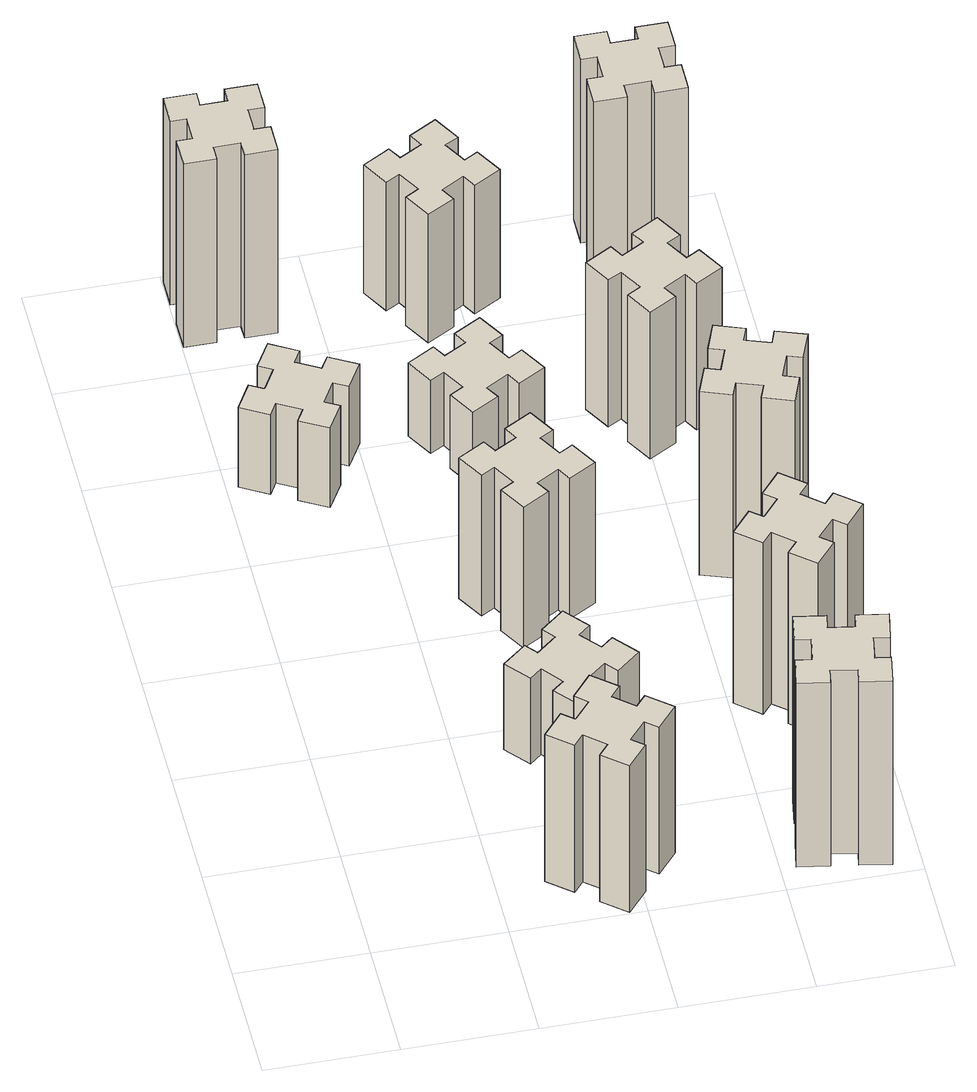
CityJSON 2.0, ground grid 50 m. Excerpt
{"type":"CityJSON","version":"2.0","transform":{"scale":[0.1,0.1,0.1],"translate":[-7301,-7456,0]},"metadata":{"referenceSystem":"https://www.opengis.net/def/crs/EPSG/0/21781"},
"CityObjects":{
"building1":{"type":"Building","attributes":{"class":"1000","function":"1000","usage":"1000","yearOfConstruction":2016,"roofType":"1000","measuredHeight":72,"storeysAboveGround":30,"storeysBelowGround":0},"geometry":[{"type":"Solid","lod":"1","boundaries":[[[[0,1,2,3,4,5,6,7,8,9,10,11,12,13,14,15,16,17,18,19]],[[17,16,20,21]],[[16,15,22,20]],[[15,14,23,22]],[[14,13,24,23]],[[13,12,25,24]],[[12,11,26,25]],[[11,10,27,26]],[[10,9,28,27]],[[9,8,29,28]],[[8,7,30,29]],[[7,6,31,30]],[[6,5,32,31]],[[5,4,33,32]],[[4,3,34,33]],[[3,2,35,34]],[[2,1,36,35]],[[1,0,37,36]],[[0,19,38,37]],[[19,18,39,38]],[[18,17,21,39]],[[24,25,26,27,28,29,30,31,32,33,34,35,36,37,38,39,21,20,22,23]]]]}]},
"building2":{"type":"Building","attributes":{"class":"1000","function":"1000","usage":"1000","yearOfConstruction":2016,"roofType":"1000","measuredHeight":39,"storeysAboveGround":30,"storeysBelowGround":0},"geometry":[{"type":"Solid","lod":"1","boundaries":[[[[40,41,42,43,44,45,46,47,48,49,50,51,52,53,54,55,56,57,58,59]],[[57,56,60,61]],[[56,55,62,60]],[[55,54,63,62]],[[54,53,64,63]],[[53,52,65,64]],[[52,51,66,65]],[[51,50,67,66]],[[50,49,68,67]],[[49,48,69,68]],[[48,47,70,69]],[[47,46,71,70]],[[46,45,72,71]],[[45,44,73,72]],[[44,43,74,73]],[[43,42,75,74]],[[42,41,76,75]],[[41,40,77,76]],[[40,59,78,77]],[[59,58,79,78]],[[58,57,61,79]],[[64,65,66,67,68,69,70,71,72,73,74,75,76,77,78,79,61,60,62,63]]]]}]},
"building3":{"type":"Building","attributes":{"class":"1000","function":"1000","usage":"1000","yearOfConstruction":2016,"roofType":"1000","measuredHeight":90,"storeysAboveGround":30,"storeysBelowGround":0},"geometry":[{"type":"Solid","lod":"1","boundaries":[[[[80,81,82,83,84,85,86,87,88,89,90,91,92,93,94,95,96,97,98,99]],[[97,96,100,101]],[[96,95,102,100]],[[95,94,103,102]],[[94,93,104,103]],[[93,92,105,104]],[[92,91,106,105]],[[91,90,107,106]],[[90,89,108,107]],[[89,88,109,108]],[[88,87,110,109]],[[87,86,111,110]],[[86,85,112,111]],[[85,84,113,112]],[[84,83,114,113]],[[83,82,115,114]],[[82,81,116,115]],[[81,80,117,116]],[[80,99,118,117]],[[99,98,119,118]],[[98,97,101,119]],[[104,105,106,107,108,109,110,111,112,113,114,115,116,117,118,119,101,100,102,103]]]]}]},
"building4":{"type":"Building","attributes":{"class":"1000","function":"1000","usage":"1000","yearOfConstruction":2016,"roofType":"1000","measuredHeight":42,"storeysAboveGround":30,"storeysBelowGround":0},"geometry":[{"type":"Solid","lod":"1","boundaries":[[[[120,121,122,123,124,125,126,127,128,129,130,131,132,133,134,135,136,137,138,139]],[[137,136,140,141]],[[136,135,142,140]],[[135,134,143,142]],[[134,133,144,143]],[[133,132,145,144]],[[132,131,146,145]],[[131,130,147,146]],[[130,129,148,147]],[[129,128,149,148]],[[128,127,150,149]],[[127,126,151,150]],[[126,125,152,151]],[[125,124,153,152]],[[124,123,154,153]],[[123,122,155,154]],[[122,121,156,155]],[[121,120,157,156]],[[120,139,158,157]],[[139,138,159,158]],[[138,137,141,159]],[[144,145,146,147,148,149,150,151,152,153,154,155,156,157,158,159,141,140,142,143]]]]}]},
"building5":{"type":"Building","attributes":{"class":"1000","function":"1000","usage":"1000","yearOfConstruction":2016,"roofType":"1000","measuredHeight":69,"storeysAboveGround":30,"storeysBelowGround":0},"geometry":[{"type":"Solid","lod":"1","boundaries":[[[[160,161,162,163,164,165,166,167,168,169,170,171,172,173,174,175,176,177,178,179]],[[177,176,180,181]],[[176,175,182,180]],[[175,174,183,182]],[[174,173,184,183]],[[173,172,185,184]],[[172,171,186,185]],[[171,170,187,186]],[[170,169,188,187]],[[169,168,189,188]],[[168,167,190,189]],[[167,166,191,190]],[[166,165,192,191]],[[165,164,193,192]],[[164,163,194,193]],[[163,162,195,194]],[[162,161,196,195]],[[161,160,197,196]],[[160,179,198,197]],[[179,178,199,198]],[[178,177,181,199]],[[184,185,186,187,188,189,190,191,192,193,194,195,196,197,198,199,181,180,182,183]]]]}]},
"building6":{"type":"Building","attributes":{"class":"1000","function":"1000","usage":"1000","yearOfConstruction":2016,"roofType":"1000","measuredHeight":36,"storeysAboveGround":30,"storeysBelowGround":0},"geometry":[{"type":"Solid","lod":"1","boundaries":[[[[200,201,202,203,204,205,206,207,208,209,210,211,212,213,214,215,216,217,218,219]],[[217,216,220,221]],[[216,215,222,220]],[[215,214,223,222]],[[214,213,224,223]],[[213,212,225,224]],[[212,211,226,225]],[[211,210,227,226]],[[210,209,228,227]],[[209,208,229,228]],[[208,207,230,229]],[[207,206,231,230]],[[206,205,232,231]],[[205,204,233,232]],[[204,203,234,233]],[[203,202,235,234]],[[202,201,236,235]],[[201,200,237,236]],[[200,219,238,237]],[[219,218,239,238]],[[218,217,221,239]],[[224,225,226,227,228,229,230,231,232,233,234,235,236,237,238,239,221,220,222,223]]]]}]},
"building7":{"type":"Building","attributes":{"class":"1000","function":"1000","usage":"1000","yearOfConstruction":2016,"roofType":"1000","measuredHeight":90,"storeysAboveGround":30,"storeysBelowGround":0},"geometry":[{"type":"Solid","lod":"1","boundaries":[[[[240,241,242,243,244,245,246,247,248,249,250,251,252,253,254,255,256,257,258,259]],[[257,256,260,261]],[[256,255,262,260]],[[255,254,263,262]],[[254,253,264,263]],[[253,252,265,264]],[[252,251,266,265]],[[251,250,267,266]],[[250,249,268,267]],[[249,248,269,268]],[[248,247,270,269]],[[247,246,271,270]],[[246,245,272,271]],[[245,244,273,272]],[[244,243,274,273]],[[243,242,275,274]],[[242,241,276,275]],[[241,240,277,276]],[[240,259,278,277]],[[259,258,279,278]],[[258,257,261,279]],[[264,265,266,267,268,269,270,271,272,273,274,275,276,277,278,279,261,260,262,263]]]]}]},
"building8":{"type":"Building","attributes":{"class":"1000","function":"1000","usage":"1000","yearOfConstruction":2016,"roofType":"1000","measuredHeight":63,"storeysAboveGround":30,"storeysBelowGround":0},"geometry":[{"type":"Solid","lod":"1","boundaries":[[[[280,281,282,283,284,285,286,287,288,289,290,291,292,293,294,295,296,297,298,299]],[[297,296,300,301]],[[296,295,302,300]],[[295,294,303,302]],[[294,293,304,303]],[[293,292,305,304]],[[292,291,306,305]],[[291,290,307,306]],[[290,289,308,307]],[[289,288,309,308]],[[288,287,310,309]],[[287,286,311,310]],[[286,285,312,311]],[[285,284,313,312]],[[284,283,314,313]],[[283,282,315,314]],[[282,281,316,315]],[[281,280,317,316]],[[280,299,318,317]],[[299,298,319,318]],[[298,297,301,319]],[[304,305,306,307,308,309,310,311,312,313,314,315,316,317,318,319,301,300,302,303]]]]}]},
"building9":{"type":"Building","attributes":{"class":"1000","function":"1000","usage":"1000","yearOfConstruction":2016,"roofType":"1000","measuredHeight":84,"storeysAboveGround":30,"storeysBelowGround":0},"geometry":[{"type":"Solid","lod":"1","boundaries":[[[[320,321,322,323,324,325,326,327,328,329,330,331,332,333,334,335,336,337,338,339]],[[337,336,340,341]],[[336,335,342,340]],[[335,334,343,342]],[[334,333,344,343]],[[333,332,345,344]],[[332,331,346,345]],[[331,330,347,346]],[[330,329,348,347]],[[329,328,349,348]],[[328,327,350,349]],[[327,326,351,350]],[[326,325,352,351]],[[325,324,353,352]],[[324,323,354,353]],[[323,322,355,354]],[[322,321,356,355]],[[321,320,357,356]],[[320,339,358,357]],[[339,338,359,358]],[[338,337,341,359]],[[344,345,346,347,348,349,350,351,352,353,354,355,356,357,358,359,341,340,342,343]]]]}]},
"building10":{"type":"Building","attributes":{"class":"1000","function":"1000","usage":"1000","yearOfConstruction":2016,"roofType":"1000","measuredHeight":90,"storeysAboveGround":30,"storeysBelowGround":0},"geometry":[{"type":"Solid","lod":"1","boundaries":[[[[360,361,362,363,364,365,366,367,368,369,370,371,372,373,374,375,376,377,378,379]],[[377,376,380,381]],[[376,375,382,380]],[[375,374,383,382]],[[374,373,384,383]],[[373,372,385,384]],[[372,371,386,385]],[[371,370,387,386]],[[370,369,388,387]],[[369,368,389,388]],[[368,367,390,389]],[[367,366,391,390]],[[366,365,392,391]],[[365,364,393,392]],[[364,363,394,393]],[[363,362,395,394]],[[362,361,396,395]],[[361,360,397,396]],[[360,379,398,397]],[[379,378,399,398]],[[378,377,381,399]],[[384,385,386,387,388,389,390,391,392,393,394,395,396,397,398,399,381,380,382,383]]]]}]},
"building11":{"type":"Building","attributes":{"class":"1000","function":"1000","usage":"1000","yearOfConstruction":2016,"roofType":"1000","measuredHeight":72,"storeysAboveGround":30,"storeysBelowGround":0},"geometry":[{"type":"Solid","lod":"1","boundaries":[[[[400,401,402,403,404,405,406,407,408,409,410,411,412,413,414,415,416,417,418,419]],[[417,416,420,421]],[[416,415,422,420]],[[415,414,423,422]],[[414,413,424,423]],[[413,412,425,424]],[[412,411,426,425]],[[411,410,427,426]],[[410,409,428,427]],[[409,408,429,428]],[[408,407,430,429]],[[407,406,431,430]],[[406,405,432,431]],[[405,404,433,432]],[[404,403,434,433]],[[403,402,435,434]],[[402,401,436,435]],[[401,400,437,436]],[[400,419,438,437]],[[419,418,439,438]],[[418,417,421,439]],[[424,425,426,427,428,429,430,431,432,433,434,435,436,437,438,439,421,420,422,423]]]]}]},
"building12":{"type":"Building","attributes":{"class":"1000","function":"1000","usage":"1000","yearOfConstruction":2016,"roofType":"1000","measuredHeight":90,"storeysAboveGround":30,"storeysBelowGround":0},"geometry":[{"type":"Solid","lod":"1","boundaries":[[[[440,441,442,443,444,445,446,447,448,449,450,451,452,453,454,455,456,457,458,459]],[[457,456,460,461]],[[456,455,462,460]],[[455,454,463,462]],[[454,453,464,463]],[[453,452,465,464]],[[452,451,466,465]],[[451,450,467,466]],[[450,449,468,467]],[[449,448,469,468]],[[448,447,470,469]],[[447,446,471,470]],[[446,445,472,471]],[[445,444,473,472]],[[444,443,474,473]],[[443,442,475,474]],[[442,441,476,475]],[[441,440,477,476]],[[440,459,478,477]],[[459,458,479,478]],[[458,457,461,479]],[[464,465,466,467,468,469,470,471,472,473,474,475,476,477,478,479,461,460,462,463]]]]}]}
},
"vertices":[
[806,193,0],[883,129,0],[844,83,0],[936,6,0],[1013,98,0],[967,136,0],[1032,213,0],[1078,174,0],[1155,266,0],[1063,343,0],[1024,297,0],[948,362,0],[986,408,0],[894,485,0],[817,393,0],[863,354,0],[799,278,0],[753,316,0],[676,224,0],[768,147,0],[799,278,720],[753,316,720],[863,354,720],[817,393,720],[894,485,720],[986,408,720],[948,362,720],[1024,297,720],[1063,343,720],[1155,266,720],[1078,174,720],[1032,213,720],[967,136,720],[1013,98,720],[936,6,720],[844,83,720],[883,129,720],[806,193,720],[768,147,720],[676,224,720],
[346,2367,0],[396,2454,0],[448,2424,0],[508,2528,0],[404,2588,0],[374,2536,0],[287,2586,0],[317,2638,0],[213,2698,0],[153,2594,0],[205,2564,0],[155,2477,0],[103,2507,0],[43,2403,0],[147,2343,0],[177,2395,0],[264,2345,0],[234,2293,0],[338,2233,0],[398,2337,0],[264,2345,390],[234,2293,390],[177,2395,390],[147,2343,390],[43,2403,390],[103,2507,390],[155,2477,390],[205,2564,390],[153,2594,390],[213,2698,390],[317,2638,390],[287,2586,390],[374,2536,390],[404,2588,390],[508,2528,390],[448,2424,390],[396,2454,390],[346,2367,390],[398,2337,390],[338,2233,390],
[65,3355,0],[65,3255,0],[5,3255,0],[5,3135,0],[125,3135,0],[125,3195,0],[225,3195,0],[225,3135,0],[345,3135,0],[345,3255,0],[285,3255,0],[285,3355,0],[345,3355,0],[345,3475,0],[225,3475,0],[225,3415,0],[125,3415,0],[125,3475,0],[5,3475,0],[5,3355,0],[125,3415,900],[125,3475,900],[225,3415,900],[225,3475,900],[345,3475,900],[345,3355,900],[285,3355,900],[285,3255,900],[345,3255,900],[345,3135,900],[225,3135,900],[225,3195,900],[125,3195,900],[125,3135,900],[5,3135,900],[5,3255,900],[65,3255,900],[65,3355,900],[5,3355,900],[5,3475,900],
[883,1002,0],[806,937,0],[768,983,0],[676,906,0],[753,814,0],[799,853,0],[863,776,0],[817,738,0],[894,646,0],[986,723,0],[948,769,0],[1024,833,0],[1063,787,0],[1155,864,0],[1078,956,0],[1032,918,0],[967,994,0],[1013,1033,0],[936,1125,0],[844,1048,0],[967,994,420],[1013,1033,420],[1032,918,420],[1078,956,420],[1155,864,420],[1063,787,420],[1024,833,420],[948,769,420],[986,723,420],[894,646,420],[817,738,420],[863,776,420],[799,853,420],[753,814,420],[676,906,420],[768,983,420],[806,937,420],[883,1002,420],[844,1048,420],[936,1125,420],
[795,1614,0],[845,1527,0],[793,1497,0],[853,1393,0],[957,1453,0],[927,1505,0],[1014,1555,0],[1044,1503,0],[1148,1563,0],[1088,1667,0],[1036,1637,0],[986,1724,0],[1038,1754,0],[978,1858,0],[874,1798,0],[904,1746,0],[817,1696,0],[787,1748,0],[683,1688,0],[743,1584,0],[817,1696,690],[787,1748,690],[904,1746,690],[874,1798,690],[978,1858,690],[1038,1754,690],[986,1724,690],[1036,1637,690],[1088,1667,690],[1148,1563,690],[1044,1503,690],[1014,1555,690],[927,1505,690],[957,1453,690],[853,1393,690],[793,1497,690],[845,1527,690],[795,1614,690],[743,1584,690],[683,1688,690],
[795,2454,0],[845,2367,0],[793,2337,0],[853,2233,0],[957,2293,0],[927,2345,0],[1014,2395,0],[1044,2343,0],[1148,2403,0],[1088,2507,0],[1036,2477,0],[986,2564,0],[1038,2594,0],[978,2698,0],[874,2638,0],[904,2586,0],[817,2536,0],[787,2588,0],[683,2528,0],[743,2424,0],[817,2536,360],[787,2588,360],[904,2586,360],[874,2638,360],[978,2698,360],[1038,2594,360],[986,2564,360],[1036,2477,360],[1088,2507,360],[1148,2403,360],[1044,2343,360],[1014,2395,360],[927,2345,360],[957,2293,360],[853,2233,360],[793,2337,360],[845,2367,360],[795,2454,360],[743,2424,360],[683,2528,360],
[1824,345,0],[1725,362,0],[1736,421,0],[1617,442,0],[1597,324,0],[1656,314,0],[1638,215,0],[1579,226,0],[1558,107,0],[1677,87,0],[1687,146,0],[1785,128,0],[1775,69,0],[1893,48,0],[1914,167,0],[1855,177,0],[1872,275,0],[1931,265,0],[1952,383,0],[1834,404,0],[1872,275,900],[1931,265,900],[1855,177,900],[1914,167,900],[1893,48,900],[1775,69,900],[1785,128,900],[1687,146,900],[1677,87,900],[1558,107,900],[1579,226,900],[1638,215,900],[1656,314,900],[1597,324,900],[1617,442,900],[1736,421,900],[1725,362,900],[1824,345,900],[1834,404,900],[1952,383,900],
[1036,3217,0],[986,3304,0],[1038,3334,0],[978,3438,0],[874,3378,0],[904,3326,0],[817,3276,0],[787,3328,0],[683,3268,0],[743,3164,0],[795,3194,0],[845,3107,0],[793,3077,0],[853,2973,0],[957,3033,0],[927,3085,0],[1014,3135,0],[1044,3083,0],[1148,3143,0],[1088,3247,0],[1014,3135,630],[1044,3083,630],[927,3085,630],[957,3033,630],[853,2973,630],[793,3077,630],[845,3107,630],[795,3194,630],[743,3164,630],[683,3268,630],[787,3328,630],[817,3276,630],[904,3326,630],[874,3378,630],[978,3438,630],[1038,3334,630],[986,3304,630],[1036,3217,630],[1088,3247,630],[1148,3143,630],
[1807,876,0],[1872,953,0],[1918,914,0],[1995,1006,0],[1903,1083,0],[1864,1037,0],[1788,1102,0],[1826,1148,0],[1734,1225,0],[1657,1133,0],[1703,1094,0],[1639,1018,0],[1593,1056,0],[1516,964,0],[1608,887,0],[1646,933,0],[1723,869,0],[1684,823,0],[1776,746,0],[1853,838,0],[1723,869,840],[1684,823,840],[1646,933,840],[1608,887,840],[1516,964,840],[1593,1056,840],[1639,1018,840],[1703,1094,840],[1657,1133,840],[1734,1225,840],[1826,1148,840],[1788,1102,840],[1864,1037,840],[1903,1083,840],[1995,1006,840],[1918,914,840],[1872,953,840],[1807,876,840],[1853,838,840],[1776,746,840],
[1840,1812,0],[1746,1846,0],[1767,1902,0],[1654,1943,0],[1613,1830,0],[1669,1810,0],[1635,1716,0],[1579,1737,0],[1537,1624,0],[1650,1583,0],[1671,1639,0],[1765,1605,0],[1744,1549,0],[1857,1507,0],[1898,1620,0],[1842,1641,0],[1876,1735,0],[1932,1714,0],[1973,1827,0],[1860,1868,0],[1876,1735,900],[1932,1714,900],[1842,1641,900],[1898,1620,900],[1857,1507,900],[1744,1549,900],[1765,1605,900],[1671,1639,900],[1650,1583,900],[1537,1624,900],[1579,1737,900],[1635,1716,900],[1669,1810,900],[1613,1830,900],[1654,1943,900],[1767,1902,900],[1746,1846,900],[1840,1812,900],[1860,1868,900],[1973,1827,900],
[1544,2586,0],[1457,2536,0],[1427,2588,0],[1323,2528,0],[1383,2424,0],[1435,2454,0],[1485,2367,0],[1433,2337,0],[1493,2233,0],[1597,2293,0],[1567,2345,0],[1654,2395,0],[1684,2343,0],[1788,2403,0],[1728,2507,0],[1676,2477,0],[1626,2564,0],[1678,2594,0],[1618,2698,0],[1514,2638,0],[1626,2564,720],[1678,2594,720],[1676,2477,720],[1728,2507,720],[1788,2403,720],[1684,2343,720],[1654,2395,720],[1567,2345,720],[1597,2293,720],[1493,2233,720],[1433,2337,720],[1485,2367,720],[1435,2454,720],[1383,2424,720],[1323,2528,720],[1427,2588,720],[1457,2536,720],[1544,2586,720],[1514,2638,720],[1618,2698,720],
[1605,3195,0],[1705,3195,0],[1705,3135,0],[1825,3135,0],[1825,3255,0],[1765,3255,0],[1765,3355,0],[1825,3355,0],[1825,3475,0],[1705,3475,0],[1705,3415,0],[1605,3415,0],[1605,3475,0],[1485,3475,0],[1485,3355,0],[1545,3355,0],[1545,3255,0],[1485,3255,0],[1485,3135,0],[1605,3135,0],[1545,3255,900],[1485,3255,900],[1545,3355,900],[1485,3355,900],[1485,3475,900],[1605,3475,900],[1605,3415,900],[1705,3415,900],[1705,3475,900],[1825,3475,900],[1825,3355,900],[1765,3355,900],[1765,3255,900],[1825,3255,900],[1825,3135,900],[1705,3135,900],[1705,3195,900],[1605,3195,900],[1605,3135,900],[1485,3135,900]
]}
